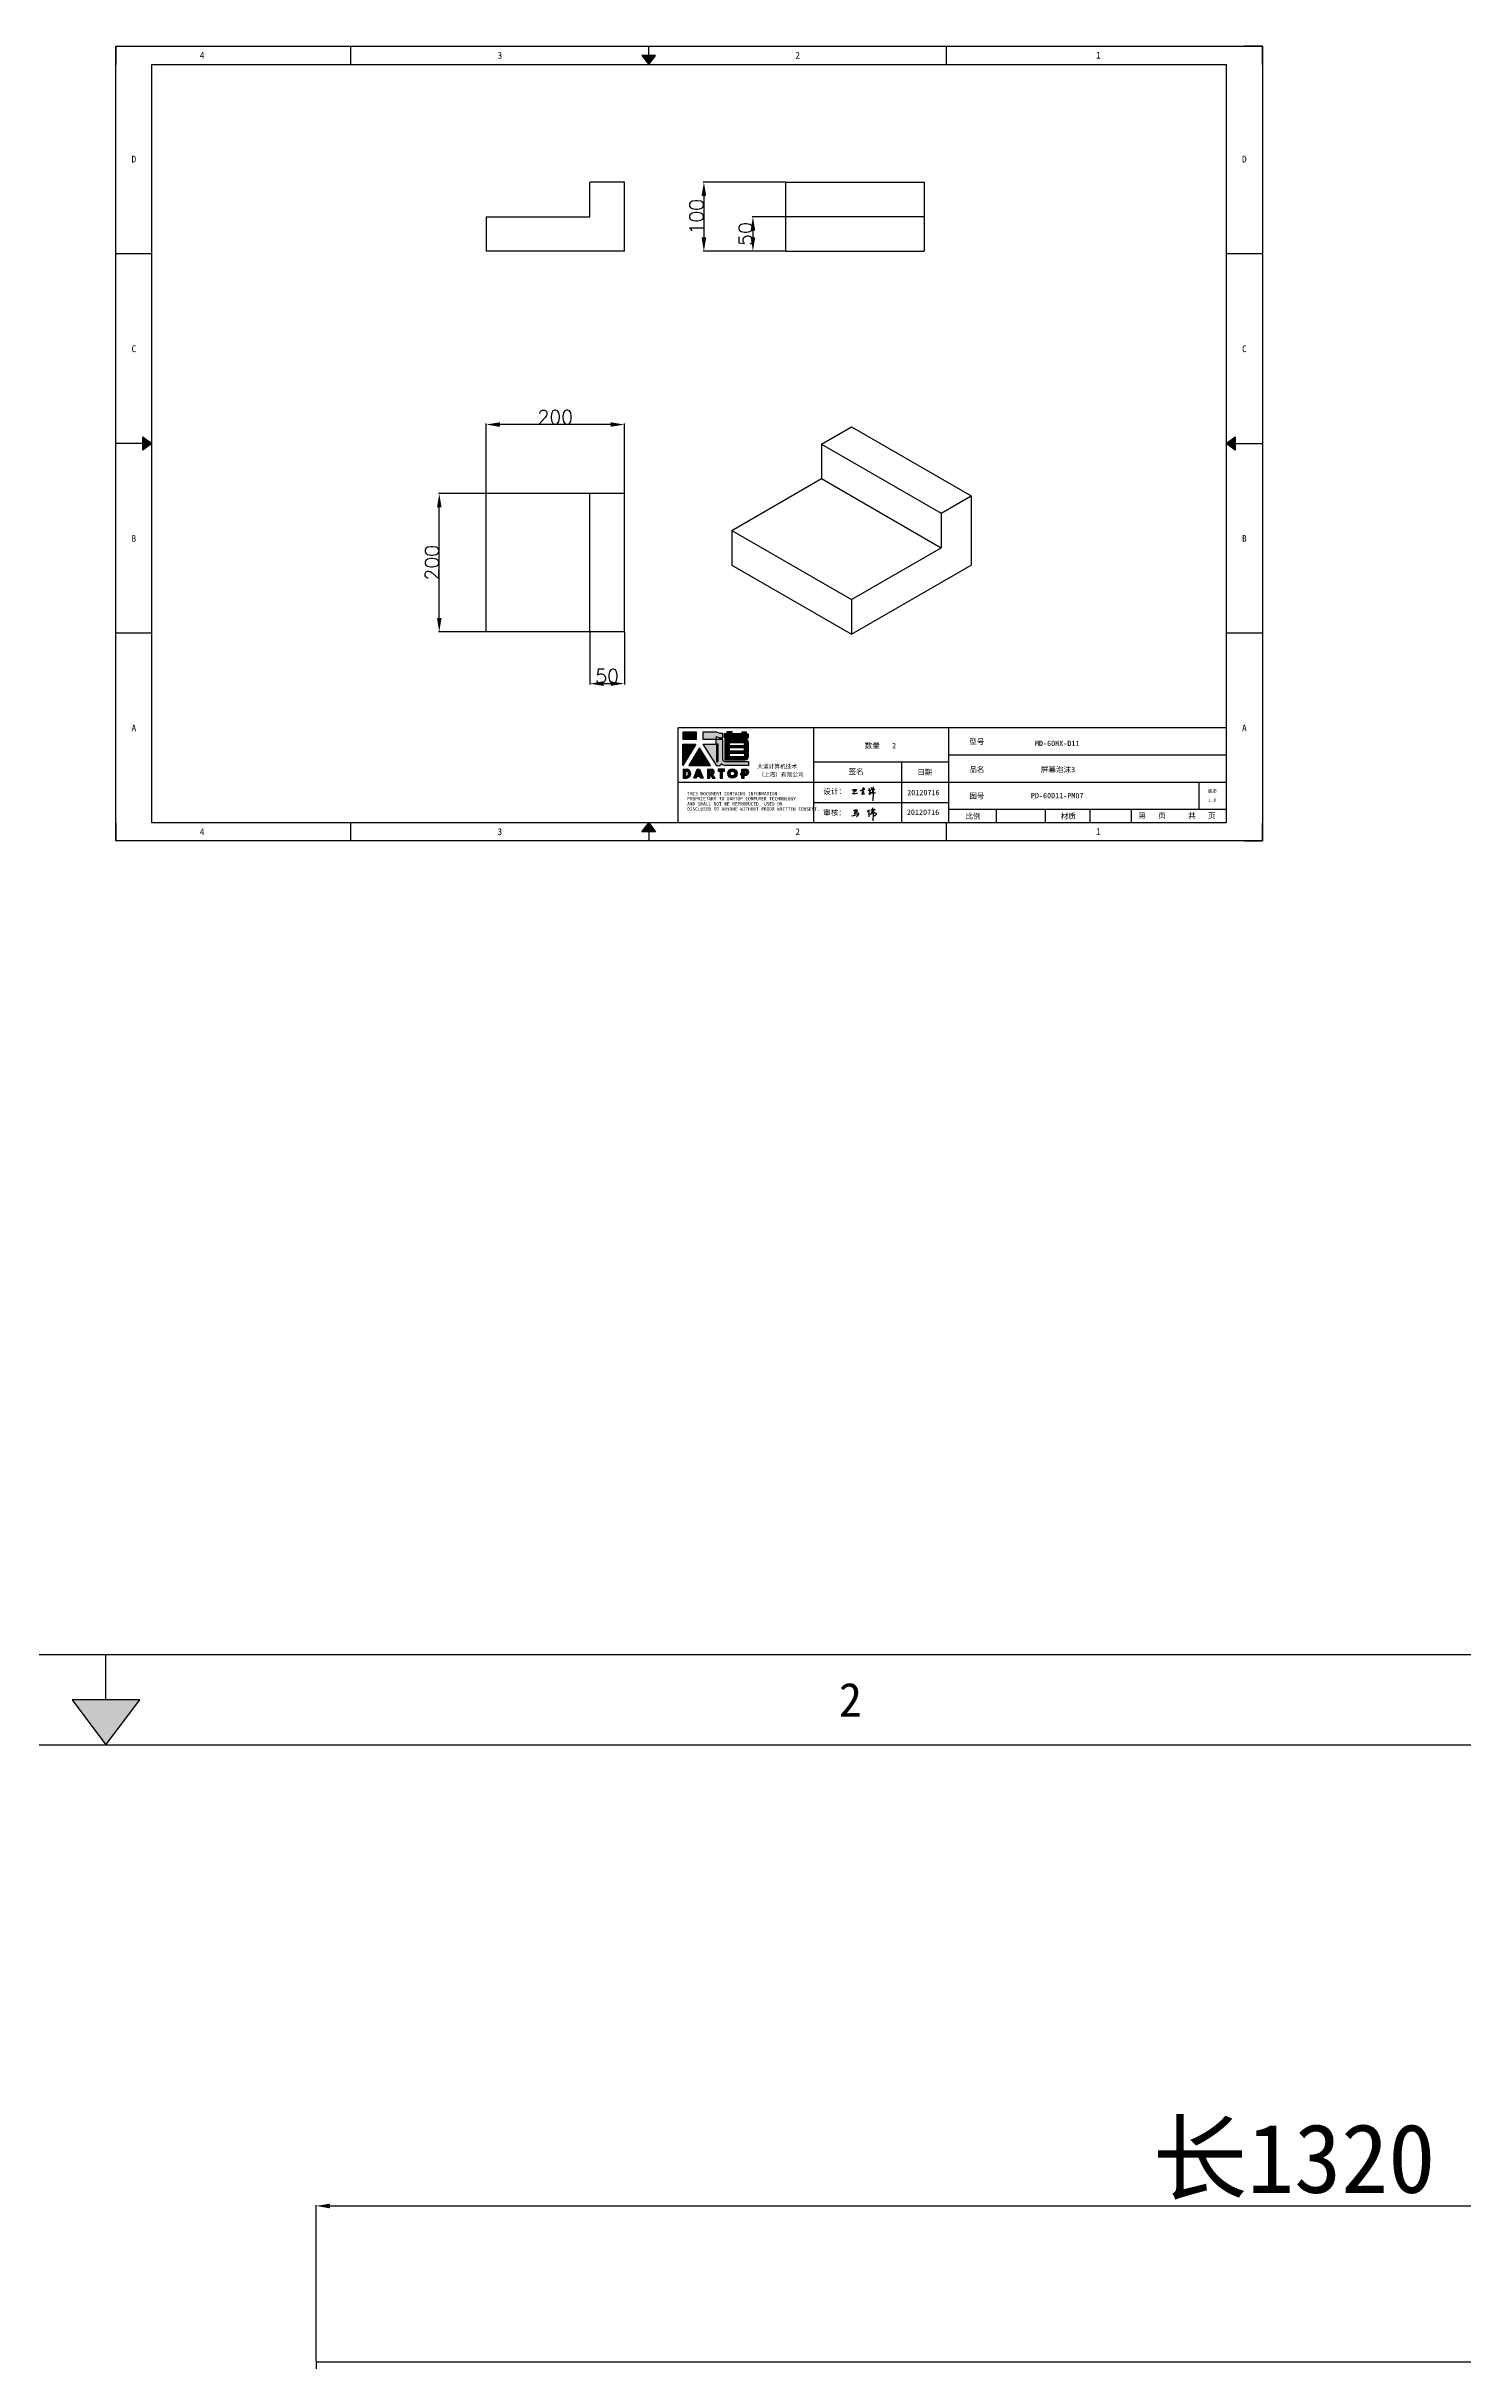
# Model space of a CAD drawing. Header units: millimetres. Extents: x -30327 to 34858, y 4015 to 75103.
# Drawn here: x 9 to 2060, y 8736 to 12084 of the extents above; entities that cross this region are included whole.
import ezdxf
from ezdxf.enums import TextEntityAlignment as Align

# ---------------------------------------------------------------- set-up
doc = ezdxf.new("R2010")
doc.units = ezdxf.units.MM
doc.linetypes.add('DOT', pattern=[0.25, 0, -0.25])
for name, color, linetype in [('4', 7, 'Continuous'), ('print', 30, 'Continuous'), ('yellow', 2, 'Continuous')]:
    doc.layers.add(name, color=color, linetype=linetype)
doc.styles.add('Dartop', font='')
doc.styles.add('HZ', font='')
doc.styles.add('hzHT', font='simhei.ttf')
doc.styles.get("Standard").update_dxf_attribs({"font": 'txt', "bigfont": 'gbcbig.shx'})
doc.styles.get('Dartop').set_extended_font_data('FangSong_GB2312')
doc.styles.get('HZ').set_extended_font_data('SimSun')
doc.dimstyles.new('ISO-25', dxfattribs={"dimtxt": 20, "dimasz": 20, "dimexe": 1.25, "dimexo": 0.625, "dimtad": 1, "dimtxsty": 'Standard', "dimcen": 2.5, "dimadec": 0, "dimazin": 0, "dimtfac": 1, "dimtmove": 0, "dimatfit": 3, "dimfxl": 0, "dimarcsym": 0})

# ---------------------------------------------------------------- blocks, each defined once
blk = doc.blocks.new('*D818')
at = {"layer": 'Defpoints', "color": 0, "transparency": 16777216}
for p in [(645.5, 11536.9), (645.5, 11437.1), (845.5, 11437.1)]:
    blk.add_point(p, dxfattribs=at)
at = {"layer": 'yellow', "color": 0, "lineweight": -2, "transparency": 16777216}
for p, q in [((645.5, 11437.7), (645.5, 11538.2)), ((825.5, 11536.9), (665.5, 11536.9)), ((845.5, 11437.7), (845.5, 11538.2))]:
    blk.add_line(p, q, dxfattribs=at)
at = {"layer": 'yellow', "color": 0, "transparency": 16777216}
for points in [[(665.5, 11540.2), (665.5, 11533.6), (645.5, 11536.9)], [(825.5, 11540.2), (825.5, 11533.6), (845.5, 11536.9)]]:
    blk.add_solid(points, dxfattribs=at)
at = {"layer": 'yellow', "color": 0, "transparency": 16777216, "insert": (745.5, 11547.5), "char_height": 20, "attachment_point": 5}
blk.add_mtext('200', dxfattribs=at)
blk = doc.blocks.new('*D819')
at = {"layer": 'Defpoints', "color": 0, "transparency": 16777216}
for p in [(577.7, 11437.1), (645.5, 11437.1), (645.5, 11237.1)]:
    blk.add_point(p, dxfattribs=at)
at = {"layer": 'yellow', "color": 0, "lineweight": -2, "transparency": 16777216}
for p, q in [((644.9, 11437.1), (576.4, 11437.1)), ((577.7, 11257.1), (577.7, 11417.1)), ((644.9, 11237.1), (576.4, 11237.1))]:
    blk.add_line(p, q, dxfattribs=at)
at = {"layer": 'yellow', "color": 0, "transparency": 16777216}
for points in [[(574.4, 11417.1), (581, 11417.1), (577.7, 11437.1)], [(574.4, 11257.1), (581, 11257.1), (577.7, 11237.1)]]:
    blk.add_solid(points, dxfattribs=at)
at = {"layer": 'yellow', "color": 0, "transparency": 16777216, "insert": (567.1, 11337.1), "char_height": 20, "attachment_point": 5, "rotation": 90}
blk.add_mtext('200', dxfattribs=at)
blk = doc.blocks.new('*D820')
at = {"layer": 'Defpoints', "color": 0, "transparency": 16777216}
for p in [(1079.2, 11887.4), (960.5, 11787.4), (1079.2, 11787.4)]:
    blk.add_point(p, dxfattribs=at)
at = {"layer": 'yellow', "color": 0, "lineweight": -2, "transparency": 16777216}
for p, q in [((1078.6, 11887.4), (959.2, 11887.4)), ((960.5, 11867.4), (960.5, 11807.4)), ((1078.6, 11787.4), (959.2, 11787.4))]:
    blk.add_line(p, q, dxfattribs=at)
at = {"layer": 'yellow', "color": 0, "transparency": 16777216}
for points in [[(957.1, 11867.4), (963.8, 11867.4), (960.5, 11887.4)], [(957.1, 11807.4), (963.8, 11807.4), (960.5, 11787.4)]]:
    blk.add_solid(points, dxfattribs=at)
at = {"layer": 'yellow', "color": 0, "transparency": 16777216, "insert": (949.8, 11837.4), "char_height": 20, "attachment_point": 5, "rotation": 90}
blk.add_mtext('100', dxfattribs=at)
blk = doc.blocks.new('*D821')
at = {"layer": 'Defpoints', "color": 0, "transparency": 16777216}
for p in [(795.5, 11237.1), (845.5, 11237.1), (845.5, 11162.3)]:
    blk.add_point(p, dxfattribs=at)
at = {"layer": 'yellow', "color": 0, "lineweight": -2, "transparency": 16777216}
for p, q in [((795.5, 11236.5), (795.5, 11161.1)), ((845.5, 11236.5), (845.5, 11161.1)), ((815.5, 11162.3), (825.5, 11162.3))]:
    blk.add_line(p, q, dxfattribs=at)
at = {"layer": 'yellow', "color": 0, "transparency": 16777216}
for points in [[(815.5, 11165.7), (815.5, 11159), (795.5, 11162.3)], [(825.5, 11165.7), (825.5, 11159), (845.5, 11162.3)]]:
    blk.add_solid(points, dxfattribs=at)
at = {"layer": 'yellow', "color": 0, "transparency": 16777216, "insert": (820.5, 11173), "char_height": 20, "attachment_point": 5}
blk.add_mtext('50', dxfattribs=at)
blk = doc.blocks.new('*D822')
at = {"layer": 'Defpoints', "color": 0, "transparency": 16777216}
for p in [(1079.2, 11837.4), (1031.4, 11787.4), (1079.2, 11787.4)]:
    blk.add_point(p, dxfattribs=at)
at = {"layer": 'yellow', "color": 0, "lineweight": -2, "transparency": 16777216}
for p, q in [((1078.6, 11837.4), (1030.2, 11837.4)), ((1078.6, 11787.4), (1030.2, 11787.4)), ((1031.4, 11817.4), (1031.4, 11807.4))]:
    blk.add_line(p, q, dxfattribs=at)
at = {"layer": 'yellow', "color": 0, "transparency": 16777216}
for points in [[(1028.1, 11817.4), (1034.7, 11817.4), (1031.4, 11837.4)], [(1028.1, 11807.4), (1034.7, 11807.4), (1031.4, 11787.4)]]:
    blk.add_solid(points, dxfattribs=at)
at = {"layer": 'yellow', "color": 0, "transparency": 16777216, "insert": (1020.8, 11812.4), "char_height": 20, "attachment_point": 5, "rotation": 90}
blk.add_mtext('50', dxfattribs=at)
blk = doc.blocks.new('*D829')
at = {"layer": 'Defpoints', "color": 0, "transparency": 16777216}
for p in [(3228.9, 8961.2), (399.5, 8736), (3228.9, 8736)]:
    blk.add_point(p, dxfattribs=at)
at = {"layer": 'yellow', "color": 0, "lineweight": -2, "transparency": 16777216}
for p, q in [((399.5, 8736.6), (399.5, 8962.4)), ((419.5, 8961.2), (3208.9, 8961.2)), ((3228.9, 8736.6), (3228.9, 8962.4))]:
    blk.add_line(p, q, dxfattribs=at)
at = {"layer": 'yellow', "color": 0, "transparency": 16777216}
for points in [[(419.5, 8964.5), (419.5, 8957.8), (399.5, 8961.2)], [(3208.9, 8964.5), (3208.9, 8957.8), (3228.9, 8961.2)]]:
    blk.add_solid(points, dxfattribs=at)
at = {"layer": 'yellow', "color": 0, "transparency": 16777216, "insert": (1814.2, 9025.1), "char_height": 100, "attachment_point": 5, "style": 'HZ'}
blk.add_mtext('{\\fSimSun|b0|i0|c134|p54;长}1320', dxfattribs=at)
blk = doc.blocks.new('*U748')
at = {"color": 254, "linetype": 'Continuous', "extrusion": (0, 0, -1)}
for points in [[(-17, 0.333), (-16.812, 0.25), (-17, 0.5)], [(-17, 0.333), (-17.188, 0.25), (-16.812, 0.25)], [(-17, 0.333), (-17, 0.5), (-17.188, 0.25)]]:
    blk.add_solid(points, dxfattribs=at)
blk = doc.blocks.new('*U747')
at = {"color": 254, "linetype": 'Continuous', "extrusion": (0, 0, -1)}
for points in [[(-33.167, 11), (-33, 11), (-33.25, 11.188)], [(-33.167, 11), (-33.25, 10.812), (-33, 11)], [(-33.167, 11), (-33.25, 11.188), (-33.25, 10.812)]]:
    blk.add_solid(points, dxfattribs=at)
blk = doc.blocks.new('*U749')
at = {"color": 254, "linetype": 'Continuous'}
for points in [[(17, 21.667), (17.188, 21.75), (16.812, 21.75)], [(17, 21.667), (16.812, 21.75), (17, 21.5)], [(17, 21.667), (17, 21.5), (17.188, 21.75)]]:
    blk.add_solid(points, dxfattribs=at)
blk = doc.blocks.new('*U746')
at = {"color": 254, "linetype": 'Continuous', "extrusion": (0, 0, -1)}
for points in [[(-0.833, 11), (-0.75, 10.812), (-0.75, 11.188)], [(-0.833, 11), (-0.75, 11.188), (-1, 11)], [(-0.833, 11), (-1, 11), (-0.75, 10.812)]]:
    blk.add_solid(points, dxfattribs=at)
blk = doc.blocks.new('dadao')
for p, q in [((48, 19.2), (44.9, 10.4)), ((44.9, 10.4), (51.2, 10.4)), ((51.2, 10.4), (48, 19.2))]:
    blk.add_line(p, q)
for points in [[(41.8, 121.6), (41.8, 143.7), (-0.4, 143.7), (-0.4, 121.6), (41.8, 121.6)], [(104.8, 122), (104.8, 130.3), (114.1, 126.3), (124.2, 126.3), (124.2, 139.6), (115.9, 139.6), (105.1, 143.9), (61.5, 143.9)], [(61.7, 144), (61.7, 121.3), (103.9, 121.3)], [(113.4, 38.7), (105.1, 38.7), (63, 106.5), (103.9, 106.5), (103.9, 120.9), (103.9, 121.3)], [(109.7, 53.6), (109.7, 106.2), (104.3, 106.2), (104.3, 50.4), (106.6, 50.4)], [(144.6, 94.4), (144.6, 84.8), (192, 84.8), (192, 94.1), (144.9, 94.1)], [(0, 28), (0, 0), (11.8, 0)], [(0.1, 28), (14, 28)], [(7.1, 21.8), (7.1, 6.1), (12, 6.1)], [(7.1, 21.8), (11.4, 21.8)], [(76.8, 28.2), (76.8, 0), (84.1, 0), (84.1, 11.1), (91.6, -0.1), (100.3, -0.1), (91.7, 11.1)], [(76.8, 28.2), (90.6, 28.2)], [(84, 22.7), (84, 15.3), (87.2, 15.3)], [(84, 22.7), (87.3, 22.7)], [(120.2, 45), (119.5, 45), (119.5, 44.6)], [(183.7, 0), (183.7, 9.6), (180.6, 9.6), (180.6, 14.9), (183.8, 14.9), (183.8, 28.1), (196.1, 28.1), (196.5, 28.1)], [(183.7, 0), (190.9, 0), (190.9, 9.6), (198.8, 9.6)], [(194.9, 22.3), (190.8, 22.3), (190.8, 15), (194.4, 15)]]:
    blk.add_lwpolyline(points)
for points in [[(-0.3, 106.2), (40.4, 106.2), (-0.3, 39.7), (-0.3, 106.2)], [(51.7, 94.1), (18.4, 39.3), (86.2, 39.3)], [(43.8, 28.2), (51.8, 28.2), (62.6, -0.1), (55, -0.1), (53.2, 5), (42.9, 5), (41.1, 0), (33.6, 0)], [(110, 28.1), (110, 21.9), (116, 21.9), (116, -0.1), (123.2, -0.1), (123.2, 22), (129.2, 22), (129.2, 28.1), (110, 28.1)]]:
    blk.add_lwpolyline(points, close=True)
for points in [[(104.8, 122), (123.4, 122), (123.4, 60, 0.414214), (131.4, 52), (204.8, 52), (204.8, 39.1), (131.7, 39.1)], [(144.3, 110.8), (144.3, 101.8), (192.3, 101.8), (192.3, 105.5, 0.414214), (187.3, 110.5), (144.3, 110.5)], [(144.6, 77), (144.6, 67.5), (187.6, 67.5, 0.414214), (192.6, 72.5), (192.6, 76.4), (144.6, 76.4)]]:
    blk.add_lwpolyline(points, format="xyb")
blk.add_lwpolyline([(137.1, 144.2), (137.1, 137.9), (128.3, 137.9), (128.3, 126.5), (157.3, 126.5), (157.3, 121.5), (130.3, 121.5), (130.3, 57.5), (194.4, 57.5, 0.414214), (204.4, 67.5), (204.4, 111.3, 0.414214), (194.4, 121.3), (177.5, 121.3), (177.5, 126.3), (204.7, 126.3), (204.7, 137.7), (198.2, 137.7), (198.2, 143.9), (183.3, 143.9), (183.3, 138), (153, 138), (153, 144.2), (137.1, 144.2)], format="xyb", close=True)
for radius in [14.5, 7.44]:
    blk.add_circle((154.2, 14.2), radius)
for centre, radius, start, end in [((8.5, 13.9), 8.49, 294.21427, 69.71773), ((9.6, 14.2), 14.4, 278.66044, 72.32035), ((86.4, 19), 3.8, 282.52697, 76.71958), ((88.6, 19.4), 8.95, 290.60733, 77.21242), ((99.2, 60.7), 12.6, 305.63988, 325.96896), ((111.6, 46.7), 8.19, 282.98113, 347.66273), ((136, 61.7), 22.9, 226.7358, 259.32094), ((193.7, 18.7), 3.8, 280.98914, 72.55128), ((195.7, 18.6), 9.51, 288.89587, 85.24422)]:
    blk.add_arc(centre, radius, start, end)
blk = doc.blocks.new('h')
for p, q in [((20773, -2332), (20775, -2339)), ((20789, -2341), (20774, -2332)), ((20768, -2361), (20773, -2359)), ((20769, -2367), (20770, -2371)), ((20770, -2371), (20771, -2378)), ((20771, -2378), (20771, -2371)), ((20772, -2369), (20775, -2368)), ((20773, -2359), (20784, -2355)), ((20775, -2339), (20776, -2351)), ((20776, -2351), (20775, -2357)), ((20780, -2366), (20781, -2366)), ((20782, -2369), (20780, -2377)), ((20780, -2377), (20788, -2371)), ((20782, -2367), (20782, -2369)), ((20846, -2343), (20848, -2353)), ((20848, -2353), (20849, -2370)), ((20849, -2370), (20848, -2424))]:
    blk.add_line(p, q)
for points in [[(20832, -2329, -0.053561), (20835, -2330, -0.075272), (20837, -2331, -0.005295), (20838, -2333, -0.009337), (20838, -2333, -0.026146), (20839, -2334, -0.016644), (20840, -2335)], [(20848, -2340, 0.021784), (20850, -2336, 0.028296), (20851, -2332, 0.008136), (20852, -2328, 0.028913), (20852, -2327, 0.08193), (20852, -2326, 0.075058), (20852, -2325, 0.275043)], [(20697, -2372, 0.002073), (20711, -2372, 0.016137), (20720, -2371, 0.008314), (20737, -2369)], [(20699, -2348, -0.029745), (20705, -2345, -0.046842), (20708, -2344, -0.00919), (20714, -2343, -0.018517), (20717, -2343, -0.037841), (20720, -2342, -0.039541), (20723, -2343, -0.149785), (20726, -2344, -0.204935), (20727, -2347, -0.074872), (20727, -2348, -0.061615), (20726, -2350, -0.034204), (20724, -2353, -0.045776), (20722, -2354, -0.054985), (20720, -2355, -0.036348), (20717, -2357, -0.067752), (20716, -2357, -0.043553), (20713, -2357)], [(20755, -2352, -0.024077), (20760, -2350, -0.013147), (20769, -2347, -0.00522), (20775, -2344, -0.018517), (20777, -2343, -0.008274), (20786, -2341, -0.039541), (20788, -2341, -0.079216), (20789, -2341, -0.204935)], [(20813, -2350, 0.007348), (20816, -2349, 0.008421), (20818, -2347, 0.009459), (20820, -2346, -0.016325), (20821, -2346, -0.173771), (20822, -2345, -0.085159), (20824, -2346, -0.125883), (20826, -2348, -0.160659), (20827, -2350, -0.010447), (20826, -2352, -0.008247), (20826, -2355, -0.002698), (20825, -2374, 0.001562), (20824, -2384, 0.016137)], [(20817, -2335, -0.053561), (20820, -2336, -0.075272), (20821, -2337, -0.005295), (20822, -2338, -0.009337), (20823, -2339, -0.026146), (20824, -2340, -0.016644), (20824, -2341)], [(20836, -2344, -0.02797), (20842, -2343, -0.048868), (20846, -2342, -0.00919), (20851, -2341, -0.018517), (20854, -2341, -0.037841), (20857, -2341, -0.039541), (20859, -2342, -0.018282), (20841, -2355, -0.000937)]]:
    blk.add_lwpolyline(points, format="xyb")
for points in [[(20711, -2344), (20711, -2344), (20711, -2356), (20711, -2368), (20711, -2372)], [(20822, -2351), (20822, -2359), (20822, -2365), (20822, -2369), (20821, -2376), (20824, -2369), (20827, -2366), (20829, -2366)], [(20841, -2355), (20850, -2355), (20855, -2354), (20846, -2361), (20841, -2364), (20833, -2368), (20863, -2367), (20866, -2367)]]:
    blk.add_lwpolyline(points)
for centre, radius, start, end in [((20774, -2371), 2.3, 121.9907, 163.6016), ((20788, -2406), 40.3, 100.6183, 108.2482), ((20781, -2368), 1.15, 9.4675, 90)]:
    blk.add_arc(centre, radius, start, end)

msp = doc.modelspace()

# ---------------------------------------------------------------- hatches: boundary and pattern name
for points in [[(949.6943, 11092.2067), (930.167, 11092.2067), (930.167, 11082.0044), (949.6943, 11082.0044)], [(949.0656, 11074.8661), (930.2193, 11074.8661), (930.2193, 11044.095)], [(954.2899, 11069.282), (938.8837, 11043.8901), (970.2545, 11043.8901)], [(990.1737, 11038.6947), (981.2583, 11038.6947), (981.2583, 11035.8662), (984.04, 11035.8662), (984.04, 11025.6735), (987.3705, 11025.6735), (987.3705, 11035.8729), (990.1737, 11035.8729)]]:
    msp.add_hatch(color=0).paths.add_polyline_path(points)
h = msp.add_hatch(color=0)
h.paths.add_polyline_path([(978.8763, 11086.0063), (983.186, 11084.1445), (987.8454, 11084.1445), (987.8454, 11090.3113), (984.0014, 11090.3113), (978.9928, 11092.2893), (958.9213, 11092.2893), (958.9213, 11081.8598), (978.4505, 11081.8598), (978.4505, 11081.6489), (978.4505, 11074.9829), (959.5128, 11074.9829), (978.9915, 11043.6352), (982.8486, 11043.6352, 0.279374822), (985.6644, 11046.3734), (985.6644, 11046.5178), (986.0046, 11046.5178, 0.143145365), (991.3148, 11043.8154), (1025.1623, 11043.8154), (1025.1623, 11049.7606), (991.1706, 11049.7606, -0.414213562), (987.4682, 11053.463), (987.4682, 11082.1893), (978.8763, 11082.1893)])
h.paths.add_polyline_path([(978.6473, 11074.8496), (981.1289, 11074.8492), (981.1289, 11050.5191, -0.088935736), (979.6908, 11049.04), (978.6386, 11049.04)], flags=16)
h = msp.add_hatch(color=0)
h.paths.add_polyline_path([(1025.104, 11089.4479), (1022.0925, 11089.4479), (1022.0925, 11092.3128), (1015.2089, 11092.3128), (1015.2089, 11089.5911), (1001.1555, 11089.5911), (1001.1555, 11092.456), (993.7952, 11092.456), (993.7952, 11089.5381), (989.7282, 11089.5381), (989.7282, 11084.2567), (1003.1493, 11084.2567), (1003.1493, 11081.9208), (990.6432, 11081.9208), (990.6432, 11052.3464), (1020.3324, 11052.3464, 0.414213562), (1024.9604, 11056.9744), (1024.9604, 11077.2276, 0.414213562), (1020.3324, 11081.8556), (1012.4841, 11081.8556), (1012.4841, 11084.1476), (1025.104, 11084.1476)])
h.paths.add_polyline_path([(1017.0537, 11076.8419, -0.414213562), (1019.3677, 11074.5279), (1019.3677, 11072.8309), (997.1399, 11072.8309), (997.1399, 11076.8419)], flags=16)
h.paths.add_polyline_path([(1019.224, 11069.2496), (1019.224, 11064.9522), (997.2835, 11064.9522), (997.2835, 11069.2496)], flags=16)
h.paths.add_polyline_path([(1019.5108, 11061.0845), (1019.5108, 11059.2442, -0.414213562), (1017.1968, 11056.9302), (997.2835, 11056.9302), (997.2835, 11061.0845)], flags=16)
h = msp.add_hatch(color=0)
h.paths.add_polyline_path([(936.8233, 11038.6482), (930.3578, 11038.6482), (930.3578, 11025.7123), (935.8031, 11025.7123, 0.793015906)])
h.paths.add_polyline_path([(935.899, 11028.5451), (933.6383, 11028.5451), (933.6383, 11035.8153), (935.6494, 11035.8153, -0.67136089)], flags=16)
h = msp.add_hatch(color=0)
h.paths.add_polyline_path([(954.3385, 11038.7546), (950.6487, 11038.7546), (945.9035, 11025.6984), (949.3988, 11025.6984), (950.2211, 11028.0123), (954.9562, 11028.0123), (955.7964, 11025.6704), (959.3196, 11025.6704)])
h.paths.add_polyline_path([(954.0513, 11030.5063), (951.1177, 11030.5063), (952.5576, 11034.6089)], flags=16)
h = msp.add_hatch(color=0)
h.paths.add_polyline_path([(972.2739, 11038.7455), (965.915, 11038.7455), (965.915, 11025.6912), (969.2753, 11025.6912), (969.2753, 11030.8664), (972.7292, 11025.6446), (976.7898, 11025.6446), (972.8147, 11030.8335, 0.744054942)])
h.paths.add_polyline_path([(969.2446, 11032.7985), (969.2446, 11036.2266), (970.7466, 11036.2266, -0.796808968), (970.7241, 11032.7985)], flags=16)
h = msp.add_hatch(color=0)
h.paths.add_polyline_path([(995.0203, 11032.2652, 1), (1008.425, 11032.2652, 1)])
h.paths.add_polyline_path([(1005.1659, 11032.2652, -1), (998.2794, 11032.2652, -1)], flags=16)
h = msp.add_hatch(color=0)
h.paths.add_polyline_path([(1021.2822, 11038.7145), (1021.0898, 11038.7145), (1015.4209, 11038.7145), (1015.4209, 11032.6221), (1013.9167, 11032.6221), (1013.9167, 11030.1492), (1015.3966, 11030.1492), (1015.3966, 11025.7141), (1018.706, 11025.7141), (1018.706, 11030.1665), (1022.3424, 11030.1665, 0.812303812)])
h.paths.add_polyline_path([(1018.6569, 11032.639), (1018.6569, 11036.0467), (1020.5401, 11036.0467, -0.778213434), (1020.3478, 11032.639)], flags=16)

# ---------------------------------------------------------------- linework, layer by layer
at = {"color": 0, "linetype": 'DOT'}
for p, q in [((109.8237, 12083.7959), (1742.2474, 12083.7959)), ((109.8237, 10961.2095), (109.8237, 12057.6892)), ((1768.354, 12057.6892), (1768.354, 10961.2095)), ((1742.2474, 10935.1029), (109.8237, 10935.1029)), ((-3758.9701, 9758.4524), (4403.1486, 9758.4524))]:
    msp.add_line(p, q, dxfattribs=at)
at = {"color": 0}
for p, q in [((109.8237, 12083.7959), (109.8237, 12057.6892)), ((109.8237, 12083.7959), (109.8237, 12083.7959)), ((162.037, 10961.2095), (162.037, 12057.6892)), ((162.037, 12057.6892), (1716.1407, 12057.6892)), ((449.9678, 12057.6892), (449.9678, 12083.7959)), ((880.7277, 12070.7425), (880.7277, 12083.7959)), ((1311.4875, 12057.6892), (1311.4875, 12083.7959)), ((1716.1407, 12057.6892), (1716.1407, 10961.2095)), ((1768.354, 12083.7959), (1742.2474, 12083.7959)), ((1768.354, 12057.6892), (1768.354, 12083.7959)), ((162.037, 11783.5693), (109.8237, 11783.5693)), ((1768.354, 11783.5693), (1716.1407, 11783.5693)), ((148.9836, 11509.4494), (109.8237, 11509.4494)), ((1729.1941, 11509.4494), (1768.354, 11509.4494)), ((162.037, 11235.3295), (109.8237, 11235.3295)), ((1768.354, 11235.3295), (1716.1407, 11235.3295)), ((1716.1407, 11098.2695), (923.151, 11098.2695)), ((923.151, 10961.2095), (923.151, 11098.2695)), ((1118.9509, 11098.2695), (1118.9509, 10961.2095)), ((1314.7509, 10961.2095), (1314.7509, 11098.2695)), ((1118.9509, 11049.3195), (1314.7509, 11049.3195)), ((1246.2209, 11049.3195), (1246.2209, 10961.2095)), ((1314.7509, 11059.1095), (1716.1407, 11059.1095)), ((923.151, 11019.9495), (1118.9509, 11019.9495)), ((1118.9509, 11019.9495), (1716.1407, 11019.9495)), ((1676.9807, 10980.7895), (1676.9807, 11019.9495)), ((1118.9509, 10990.5795), (1314.7509, 10990.5795)), ((1314.7509, 10980.7895), (1716.1407, 10980.7895)), ((1383.6382, 10961.2095), (1383.6382, 10980.7895)), ((1454.6311, 10961.2095), (1454.6311, 10980.7895)), ((1519.1701, 10961.2095), (1519.1701, 10980.7895)), ((1579.0808, 10961.2095), (1579.0808, 10980.7895)), ((109.8237, 10961.2095), (109.8237, 10935.1029)), ((1716.1407, 10961.2095), (162.037, 10961.2095)), ((449.9678, 10935.1029), (449.9678, 10961.2095)), ((880.7277, 10948.1562), (880.7277, 10935.1029)), ((1311.4875, 10935.1029), (1311.4875, 10961.2095)), ((1768.354, 10935.1029), (1768.354, 10961.2095)), ((109.8237, 10935.1029), (109.8237, 10935.1029)), ((1742.2474, 10935.1029), (1768.354, 10935.1029)), ((95.5499, 9693.1858), (95.5499, 9758.4524)), ((-3497.9035, 9627.9192), (4272.6153, 9627.9192)), ((399.5176, 8736.0198), (3228.9488, 8736.0198)), ((399.5176, 8736.0198), (399.5176, 6166.6816))]:
    msp.add_line(p, q, dxfattribs=at)
for p, q in [((845.5, 11887.3599), (795.5, 11887.3599)), ((795.5, 11837.3599), (795.5, 11887.3599)), ((845.5, 11787.3599), (845.5, 11887.3599)), ((1079.2203, 11787.3599), (1079.2203, 11887.3599)), ((1079.2203, 11887.3599), (1279.2203, 11887.3599)), ((1279.2203, 11887.3599), (1279.2203, 11787.3599)), ((645.5, 11837.3599), (645.5, 11787.3599)), ((645.5, 11837.3599), (795.5, 11837.3599)), ((1279.2203, 11837.3599), (1079.2203, 11837.3599)), ((845.5, 11787.3599), (645.5, 11787.3599)), ((1079.2203, 11787.3599), (1279.2203, 11787.3599)), ((1130.6457, 11508.7452), (1173.947, 11533.7452)), ((1173.947, 11533.7452), (1347.1521, 11433.7452)), ((1130.6457, 11508.7452), (1303.8508, 11408.7452)), ((1130.6457, 11508.7452), (1130.6457, 11458.7452)), ((1000.7419, 11383.7452), (1130.6457, 11458.7452)), ((1130.6457, 11458.7452), (1303.8508, 11358.7452)), ((645.5, 11237.1177), (645.5, 11437.1177)), ((845.5, 11437.1177), (645.5, 11437.1177)), ((795.5, 11237.1177), (795.5, 11437.1177)), ((845.5, 11237.1177), (845.5, 11437.1177)), ((1303.8508, 11408.7452), (1347.1521, 11433.7452)), ((1347.1521, 11433.7452), (1347.1521, 11333.7452)), ((1000.7419, 11383.7452), (1000.7419, 11333.7452)), ((1000.7419, 11383.7452), (1173.947, 11283.7452)), ((1303.8508, 11408.7452), (1303.8508, 11358.7452)), ((1173.947, 11283.7452), (1303.8508, 11358.7452)), ((1000.7419, 11333.7452), (1173.947, 11233.7452)), ((1173.947, 11233.7452), (1347.1521, 11333.7452)), ((1173.947, 11283.7452), (1173.947, 11233.7452)), ((845.5, 11237.1177), (645.5, 11237.1177)), ((1204.5112, 10982.7039), (1205.0731, 10978.0113)), ((1203.0385, 10974.6013), (1201.1146, 10973.56)), ((1204.4231, 10975.3409), (1203.0385, 10974.6013)), ((1203.1178, 10976.8979), (1205.5641, 10976.8979)), ((1206.8687, 10977.0165), (1204.4231, 10975.3409)), ((1205.1643, 10974.5465), (1204.9569, 10963.7643)), ((1205.0731, 10978.0113), (1205.1643, 10974.5465)), ((1205.5641, 10976.8979), (1206.8687, 10977.0165))]:
    msp.add_line(p, q)
for points in [[(880.7277, 12057.6892), (890.5177, 12070.7425), (870.9377, 12070.7425), (880.7277, 12057.6892)], [(162.037, 11509.4494), (148.9836, 11499.6594), (148.9836, 11519.2394), (162.037, 11509.4494)], [(1716.1407, 11509.4494), (1729.1941, 11519.2394), (1729.1941, 11499.6594), (1716.1407, 11509.4494)], [(880.7277, 10961.2095), (890.5177, 10948.1562), (870.9377, 10948.1562), (880.7277, 10961.2095)], [(95.5499, 9627.9192), (144.4999, 9693.1858), (46.5999, 9693.1858), (95.5499, 9627.9192)]]:
    msp.add_lwpolyline(points, close=True, dxfattribs=at)
for points in [[(1176.6635, 10978.5907, -0.029745025), (1177.783, 10979.1515, -0.046842152), (1178.5408, 10979.3953, -0.009190246), (1179.7233, 10979.6343, -0.01851715), (1180.316, 10979.7202, -0.037840637), (1180.9278, 10979.7393, -0.039541258), (1181.5092, 10979.6672, -0.149785186), (1182.077, 10979.3571, -0.204935242), (1182.251, 10978.9076, -0.074871706), (1182.1848, 10978.553, -0.061614645), (1181.9918, 10978.1603, -0.034203896), (1181.6416, 10977.6981, -0.045775869), (1181.328, 10977.3986, -0.054985007), (1180.9491, 10977.1604, -0.036347913), (1180.321, 10976.9105, -0.067752062), (1180.0065, 10976.8563, -0.043553369), (1179.512, 10976.8818)], [(1201.1146, 10973.56, -0.029745025), (1202.8609, 10974.4349, -0.046842152), (1204.0431, 10974.8153, -0.009190246), (1205.8878, 10975.188, -0.01851715), (1206.8125, 10975.322, -0.037840637), (1207.7668, 10975.3519, -0.039541258), (1208.6737, 10975.2393, -0.149785186), (1209.5596, 10974.7556, -0.204935242), (1209.831, 10974.0545, -0.074871706), (1209.7278, 10973.5012, -0.061614645), (1209.4266, 10972.8886, -0.034203896), (1208.8804, 10972.1676, -0.045775869), (1208.3912, 10971.7003, -0.054985007), (1207.8, 10971.3287, -0.036347913), (1206.8202, 10970.9389, -0.067752062), (1206.3296, 10970.8543, -0.043553369), (1205.5582, 10970.8942)], [(1201.9168, 10979.7842, -0.027970257), (1203.4986, 10980.0762, -0.048867879), (1204.4153, 10980.174, -0.009190246), (1205.857, 10980.3875, -0.01851715), (1206.5775, 10980.4536, -0.037840637), (1207.3167, 10980.438, -0.039541258), (1208.0135, 10980.3143, -0.018281889), (1203.1178, 10976.8979, -0.000936898)]]:
    msp.add_lwpolyline(points, format="xyb")
msp.add_lwpolyline([(1179.131, 10979.5202), (1179.131, 10979.5202), (1178.7569, 10977.2263), (1178.1407, 10975.0693), (1177.738, 10973.7457)])
for centre, radius, start, end in [((1173.8, 10974.9482), 4.1375, 281.0769825, 291.2126318), ((1082.8197, 11344.2454), 384.4427, 283.9189497, 284.9715122), ((1184.0608, 10962.802), 12.6389, 113.2024487, 120.0174969), ((1181.0944, 10969.7221), 5.1098, 102.4748599, 113.2024487), ((1188.4982, 10936.2562), 39.3849, 100.3686699, 102.4748599), ((1180.2713, 10973.0108), 3.2593, 283.8162542, 294.0305093), ((1183.1567, 10965.45), 9.7064, 96.1253366, 100.3686699), ((1180.9671, 10971.3985), 1.5036, 294.8364282, 309.9011343), ((1160.9244, 10989.8897), 28.7614, 316.9195625, 320.5886599), ((1182.6395, 10970.2694), 4.8594, 87.4570373, 96.1253366), ((1182.6576, 10970.6768), 4.4515, 78.3995671, 87.4570373), ((1177.2223, 10975.9182), 7.3129, 324.0948076, 331.3783566), ((1183.2863, 10973.7396), 1.3249, 44.3246545, 78.3995671), ((1182.8979, 10973.0487), 0.9769, 319.5730733, 337.4854902), ((1180.207, 10975.199), 4.3914, 324.9106662, 333.3484292), ((1182.3429, 10974.4013), 2.1388, 326.7678104, 340.871018), ((1183.7082, 10974.1517), 0.7351, 357.9983926, 44.3246545), ((1182.9901, 10974.1768), 1.4537, 340.871018, 357.9983926), ((1187.5789, 10994.1205), 19.3302, 299.2654637, 300.9494997), ((1231.3715, 10832.0888), 149.256, 102.4659195, 103.2052997), ((1129.6585, 11049.3891), 98.8288, 313.3661321, 315.2960836), ((1511.3084, 10924.3674), 315.4462, 171.4101732, 171.7680832), ((1199.1675, 10977.1943), 0.6319, 52.3757453, 91.2911591), ((643.3183, 10995.123), 556.5846, 357.5656636, 358.0572778), ((1198.9508, 10977.2929), 0.7242, 357.1968277, 33.7051787), ((1182.6502, 10978.3599), 17.0632, 352.9125461, 354.8026838), ((1189.0511, 10977.7777), 10.6358, 354.8026838, 357.1968277)]:
    msp.add_arc(centre, radius, start, end)
at = {"layer": 'print'}
for points in [[(109.8237, 12083.7959), (1768.354, 12083.7959), (1768.354, 10935.1029), (109.8237, 10935.1029)], [(-3758.9701, 9758.4524), (4533.6819, 9758.4524), (4533.6819, 4014.9876), (-3758.9701, 4014.9876)]]:
    msp.add_lwpolyline(points, close=True, dxfattribs=at)

# ---------------------------------------------------------------- block references
at = {"color": 0, "linetype": 'Continuous'}
for name, p, xscale, yscale, zscale in [('*U749', (-6.8987, 10935.1029), 52.21331681518758, 52.21331681557415, 52.21331681557466), ('*U746', (109.8237, 10935.1029), 52.21331681518758, 52.21331681557415, 52.21331681557466), ('*U747', (-6.8987, 10935.1029), 52.21331681518758, 52.21331681557415, 52.21331681557466), ('*U748', (-6.8987, 10935.1029), 52.21331681518758, 52.21331681557415, 52.21331681557466), ('*U749', (-4342.582, 4014.9876), 261.0665840759379, 261.0665840778707, 261.0665840778733)]:
    msp.add_blockref(name, p, dxfattribs=dict(at, xscale=xscale, yscale=yscale, zscale=zscale))
at = {"color": 0}
for name, p, xscale, yscale, zscale in [('dadao', (930.3578, 11025.7123), 0.4627998535530334, 0.4627998535882973, 0.4627998535925933), ('h', (-2981.4764, 11479.7696), 0.2008128723449428, 0.2008128723449428, 0.2008128723449428)]:
    msp.add_blockref(name, p, dxfattribs=dict(at, xscale=xscale, yscale=yscale, zscale=zscale))

# ---------------------------------------------------------------- texts
for s, height, style, p in [('4', 9.79, 'Dartop', (234.5879, 12070.7425)), ('3', 9.79, 'Dartop', (665.3477, 12070.7425)), ('2', 9.79, 'Dartop', (1096.1076, 12070.7425)), ('1', 9.79, 'Dartop', (1531.3299, 12071.053)), ('D', 9.79, 'Dartop', (135.9303, 11920.6292)), ('D', 9.79, 'Dartop', (1742.2474, 11920.6292)), ('C', 9.79, 'Dartop', (135.9303, 11646.5093)), ('C', 9.79, 'Dartop', (1742.2474, 11646.5093)), ('B', 9.79, 'Dartop', (135.9303, 11372.3894)), ('B', 9.79, 'Dartop', (1742.2474, 11372.3894)), ('A', 9.79, 'Dartop', (135.9303, 11098.2695)), ('型号', 7.832, 'hzHT', (1355.3849, 11078.3475)), ('A', 9.79, 'Dartop', (1742.2474, 11098.2695)), ('数量   2', 7.832, 'hzHT', (1215.798, 11072.5963)), ('MD-60MX-D11', 7.831998, 'hzHT', (1471.5282, 11075.946)), ('签名', 7.832, 'hzHT', (1180.6163, 11035.2719)), ('日期', 7.832, 'hzHT', (1279.995, 11034.3081)), ('品名', 7.832, 'hzHT', (1355.3849, 11038.1413)), ('屏幕泡沫3', 7.832, 'hzHT', (1472.623, 11038.1413)), ('20120716', 7.832, 'hzHT', (1277.9849, 11004.8638)), ('图号', 7.832, 'hzHT', (1355.3849, 10999.8596)), ('PD-60D11-PM07', 7.831998, 'hzHT', (1471.5282, 11000.3706)), ('版本', 4.895, 'hzHT', (1696.1835, 11006.9544)), ('1.0', 4.895, 'Dartop', (1695.5947, 10993.8723)), ('4', 9.79, 'Dartop', (234.5879, 10948.1562)), ('3', 9.79, 'Dartop', (665.3477, 10948.1562)), ('2', 9.79, 'Dartop', (1096.1076, 10948.1562)), ('20120716', 7.832, 'hzHT', (1277.5185, 10976.4454)), ('比例', 7.832, 'hzHT', (1349.9239, 10970.7957)), ('材质', 7.832, 'hzHT', (1487.6237, 10970.7957)), ('1', 9.79, 'Dartop', (1531.3299, 10948.4667)), ('第   页', 7.832, 'hzHT', (1608.7788, 10971.608)), ('共   页', 7.832, 'hzHT', (1680.7224, 10971.3228)), ('2', 48.95, 'Dartop', (1172.4496, 9693.1858))]:
    msp.add_text(s, height=height, dxfattribs=dict(at, style=style)).set_placement(p, align=Align.MIDDLE_CENTER)
at = {"color": 0, "style": 'hzHT'}
for s, height, p in [('AND SHALL NOT BE REPRODUCED, USED OR', 4.894998, (936.3665, 10986.0276)), ('THIS DOCUMENT CONTAINS INFORMATION', 4.894998, (936.3665, 11000.7126)), ('DISCLOSED TO ANYONE WITHOUT PRIOR WRITTEN CONSENT.', 4.894998, (936.3665, 10978.6851)), ('PROPRIETARY TO DARTOP COMPUTER TECHNOLOGY', 4.894998, (936.3665, 10993.3701)), ('设计：', 7.832, (1133.1713, 11002.6412)), ('审核：', 7.832, (1133.0548, 10971.7999))]:
    msp.add_text(s, height=height, dxfattribs=at).set_placement(p)
at = {"layer": '4', "color": 0, "style": 'hzHT'}
for s, p in [('大道计算机技术', (1037.6084, 11039.5924)), ('（上海）有限公司', (1039.0864, 11027.8851))]:
    msp.add_text(s, height=5.874, dxfattribs=at).set_placement(p)

# ---------------------------------------------------------------- dimensions: what is measured, and where the dimension line sits
at = {"layer": 'yellow'}
for base, p1, p2, angle, picture, middle in [((960.4663, 11787.3599), (1079.2203, 11887.3599), (1079.2203, 11787.3599), 90, '*D820', (949.8413, 11837.3599)), ((1031.4026, 11787.3599), (1079.2203, 11837.3599), (1079.2203, 11787.3599), 90, '*D822', (1020.7776, 11812.3599)), ((645.5, 11536.911), (845.5, 11437.1177), (645.5, 11437.1177), 180, '*D818', (745.5, 11547.536)), ((577.6964, 11437.1177), (645.5, 11237.1177), (645.5, 11437.1177), 270, '*D819', (567.0714, 11337.1177))]:
    dim = msp.add_linear_dim(base=base, p1=p1, p2=p2, angle=angle, dimstyle='ISO-25', dxfattribs=at)
    dim.commit()
    dim.dimension.update_dxf_attribs({"geometry": picture, "text_midpoint": middle})
dim = msp.add_linear_dim(base=(845.5, 11162.3361), p1=(795.5, 11237.1177), p2=(845.5, 11237.1177), dimstyle='ISO-25', dxfattribs=at)
dim.commit()
dim.dimension.update_dxf_attribs({"geometry": '*D821', "text_midpoint": (820.5, 11172.9611)})
at = {"layer": 'yellow', "color": 0}
dim = msp.add_linear_dim(base=(3228.9488, 8961.1696), p1=(399.5176, 8736.0198), p2=(3228.9488, 8736.0198), text='{\\fSimSun|b0|i0|c134|p54;长}1320', dimstyle='ISO-25', override={"dimtxt": 100, "dimtxsty": 'HZ'}, dxfattribs=at)
dim.commit()
dim.dimension.update_dxf_attribs({"geometry": '*D829', "text_midpoint": (1814.2332, 9025.128)})

doc.saveas('drawing.dxf')
